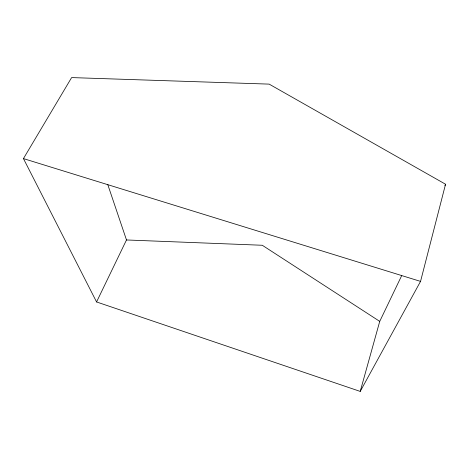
<?xml version="1.0" encoding="UTF-8"?>
<svg xmlns="http://www.w3.org/2000/svg" width="469" height="469" viewBox="0 0 469 469"><rect width="100%" height="100%" fill="white"/><g stroke="black" fill="none" stroke-linecap="round" stroke-linejoin="round"><path stroke-width="0.7" d="M420.546 281.394L445.55 184.235L269.153 84.121L71.622 77.59L23.45 158.598L96.567 301.948L360.221 391.41L420.546 281.394L23.45 158.598M360.221 391.41L379.732 321.376L401.663 275.684M444.917 185.554L445.55 184.235M96.567 301.948L126.489 239.964L107.794 184.634M126.489 239.964L262.282 245.264L379.732 321.376"/></g></svg>
